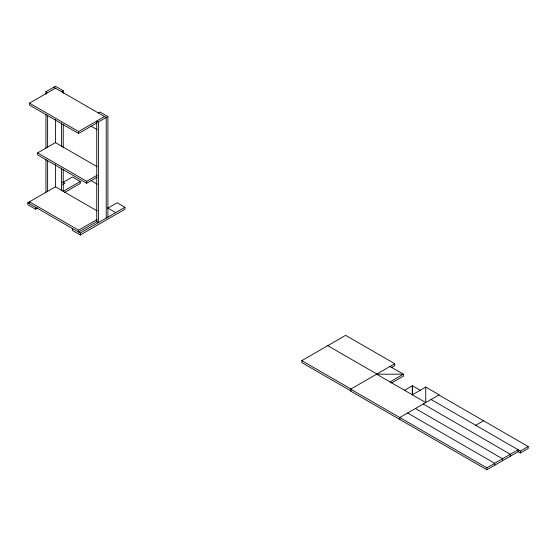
<?xml version="1.0" encoding="UTF-8"?>
<svg xmlns="http://www.w3.org/2000/svg" width="556" height="556" viewBox="0 0 556 556"><rect width="100%" height="100%" fill="white"/><g stroke="black" fill="none" stroke-linecap="round" stroke-linejoin="round"><path stroke-width="0.83" d="M399.792 419.467L399.792 417.535L439.143 394.816L425.743 387.08L412.35 394.816L412.35 385.662L420.169 390.305M45.939 94.332L45.939 91.726L55.426 86.249L63.245 90.76L63.245 93.359M97.14 122.765L78.604 133.468L29.475 105.098L29.475 103.166L55.426 88.182M61.57 91.726L63.245 90.76M98.412 113L100.087 112.034L107.906 116.545L107.906 217.111M97.112 177.218L86.694 183.237L37.565 154.874L37.565 152.935L55.426 142.621L97.112 166.689M29.475 103.166L78.604 131.529L104.556 116.545M98.412 122.028L98.412 222.595L96.737 221.629L96.737 121.062L98.412 122.028L107.906 116.545M37.85 207.923L35.619 209.209L27.8 204.698L27.8 202.766L55.426 186.816L97.112 210.884M62.786 182.57L72.461 176.982L80.279 181.492L80.279 183.424L64.649 192.452M62.786 184.502L64.92 183.271L62.786 182.041M63.162 191.375L80.279 181.492M37.565 152.935L86.694 181.305L97.112 175.286M107.447 208.354L117.128 202.766L124.94 207.277L124.94 209.209L80.279 235L72.461 230.483L72.461 228.551M29.475 203.732L29.475 201.8L78.604 230.163L97.14 219.46M97.14 221.392L78.604 232.095L78.604 230.163M27.8 202.766L80.279 233.061L124.94 207.277M301.811 360.649L350.94 389.012L350.94 390.944L301.811 362.582L301.811 360.649L345.63 335.351L394.76 363.714L394.76 365.646L391.035 367.794M438.872 394.968L528.2 446.544L528.2 448.477L520.381 452.987L518.15 451.701L486.889 469.75L350.662 391.104L350.662 389.172L394.76 363.714M390.013 381.923L403.413 374.188L403.413 376.12L391.507 382.994M404.539 390.305L412.35 385.794L412.35 394.816M475.721 425.27L483.539 420.76M350.662 389.172L486.889 467.818L518.15 449.769L518.15 451.701M431.06 399.486L520.381 451.055L528.2 446.544M53.751 87.216L106.231 117.518L106.231 218.084M45.939 91.726L47.614 92.692M90.969 126.108L97.112 129.652M90.969 180.554L97.112 184.099M390.013 366.453L403.413 374.188L376.62 374.188L425.75 402.551L425.743 387.08M107.655 207.944L115.724 212.6M327.762 345.665L376.892 374.028M423.241 403.997L510.332 454.28L510.332 456.212M415.429 408.507L502.52 458.79L502.52 460.729M407.611 413.025L494.701 463.308L494.701 465.24M520.381 451.055L520.381 452.987M486.889 467.818L486.889 469.75M86.694 181.305L86.694 183.237M80.279 233.061L80.279 235M78.604 131.529L78.604 133.468M63.245 124.572L63.245 147.979M63.245 169.656L63.245 191.327M61.57 122.939L61.57 146.346M61.57 168.023L61.57 190.562M55.426 119.394L55.426 142.802M55.426 164.472L55.426 187.018M47.614 115.238L47.614 147.312M47.614 160.316L47.614 191.528M45.939 114.272L45.939 148.084M45.939 159.35L45.939 192.293M35.619 207.277L35.619 209.209"/></g></svg>
